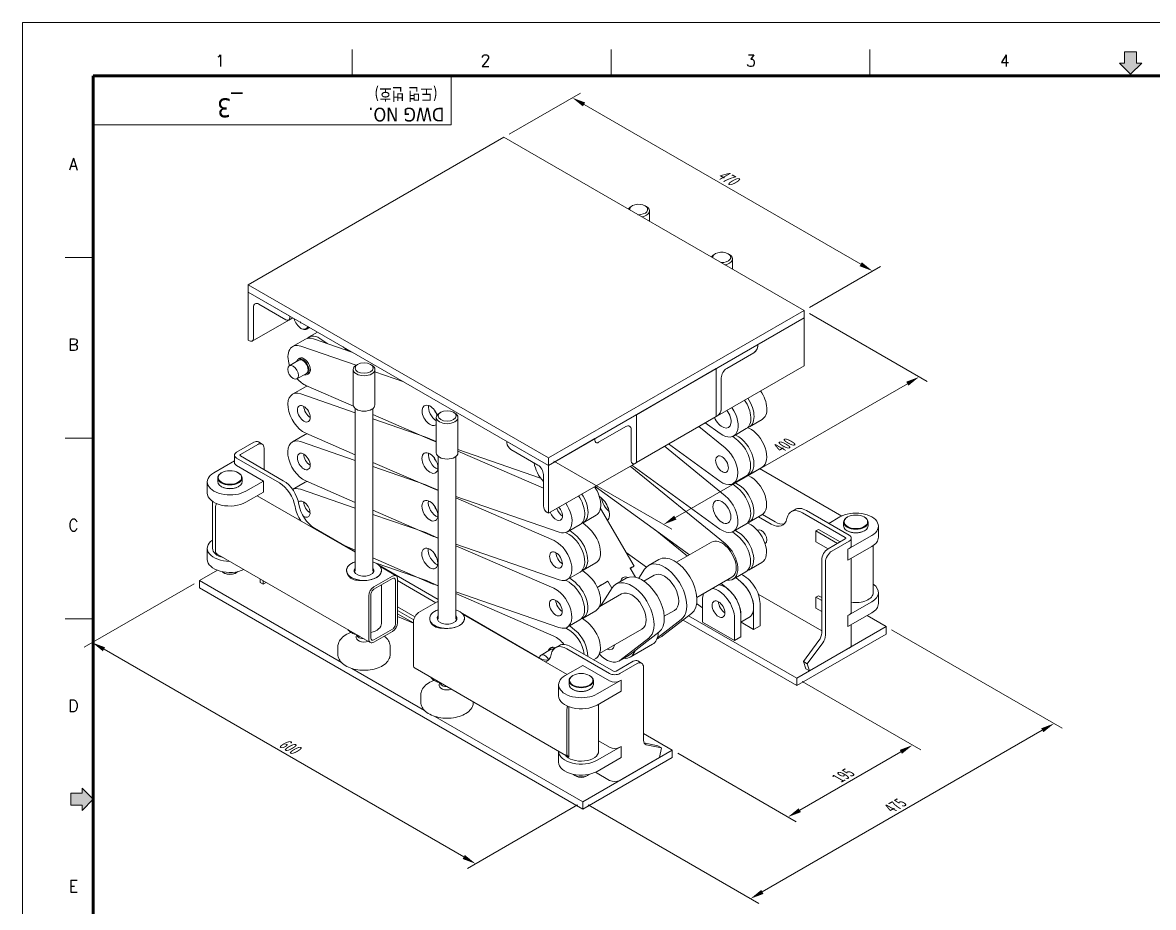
# Model space of a CAD drawing. Header units: millimetres. Extents: x 36 to 2484, y 36 to 1746.
# Drawn here: x 36 to 1288, y 766 to 1746 of the extents above; entities that cross this region are included whole.
import ezdxf
from ezdxf.enums import TextEntityAlignment as Align

# ---------------------------------------------------------------- set-up
doc = ezdxf.new("R2010")
doc.units = ezdxf.units.MM
doc.header["$LTSCALE"] = 6
doc.layers.get('0').update_dxf_attribs({"lineweight": 18})
for name, color, linetype, lineweight in [('SkizziergeometrieWIN-ISO', 7, 'Continuous', 50), ('가는실선_A4', 7, 'Continuous', 5), ('경계(ISO)', 7, 'Continuous', 70), ('굵은실선_A3', 7, 'Continuous', 18)]:
    doc.layers.add(name, color=color, linetype=linetype, lineweight=lineweight)
doc.layers.add('가는실선_A3', color=9, linetype='Continuous', lineweight=5, true_color=0x808080)
doc.layers.add('해치선_A3', color=1, linetype='Continuous', lineweight=5, true_color=0xff0000)
doc.styles.add('ROMANC_37', font='tahoma.ttf')
doc.styles.add('주 텍스트 (ISO)', font='tahoma.ttf')
doc.styles.add('치수문자_A3(2.5)', font='')
doc.styles.add('텍스트 스타일36', font='ROMANC.shx', dxfattribs={"width": 0.941937})
doc.styles.add('텍스트 스타일52', font='tahoma.ttf', dxfattribs={"width": 0.8})
doc.styles.get('치수문자_A3(2.5)').set_extended_font_data('GulimChe')
doc.dimstyles.new('치수_A3(2.5)', dxfattribs={"dimscale": 6, "dimtxt": 2.5, "dimasz": 2.5, "dimexe": 1.5, "dimexo": 1, "dimgap": 0.5, "dimtad": 1, "dimtoh": 1, "dimdec": 1, "dimrnd": 1e-08, "dimdsep": 46, "dimtxsty": '치수문자_A3(2.5)', "dimcen": 0.09, "dimdle": 10, "dimclrd": 8, "dimclre": 8, "dimclrt": 7, "dimadec": 1, "dimazin": 2, "dimtfac": 0.8, "dimtmove": 0, "dimatfit": 3, "dimfxl": 1, "dimtolj": 1, "dimtzin": 0, "dimlwd": -1, "dimlwe": -1, "dimarcsym": 0})

# ---------------------------------------------------------------- blocks, each defined once
blk = doc.blocks.new('경계 A3_경계')
at = {"layer": '가는실선_A3'}
blk.add_hatch(color=7, dxfattribs=at).paths.add_polyline_path([(14.9, 148.76), (14.9, 146.56), (16.96, 146.56), (16.96, 145.6), (19.02, 147.66), (16.96, 149.72), (16.96, 148.76)])
at = {"layer": '해치선_A3'}
blk.add_hatch(color=7, dxfattribs=at).paths.add_polyline_path([(211.52, 283.53), (212.48, 283.53), (210.42, 281.47), (208.36, 283.53), (209.32, 283.53), (209.32, 285.59), (211.52, 285.59)])
for p, q in [((209.32, 285.59), (211.52, 285.59)), ((209.32, 283.53), (209.32, 285.59)), ((211.52, 285.59), (211.52, 283.53)), ((208.36, 283.53), (209.32, 283.53)), ((210.42, 281.47), (208.36, 283.53)), ((211.52, 283.53), (212.48, 283.53))]:
    blk.add_line(p, q)
at = {"color": 7}
for p, q in [((16.96, 148.76), (14.9, 148.76)), ((14.9, 148.76), (14.9, 146.56)), ((16.96, 149.72), (16.96, 148.76)), ((19.02, 147.66), (16.96, 149.72)), ((14.9, 146.56), (16.96, 146.56)), ((16.96, 145.6), (19.02, 147.66)), ((16.96, 146.56), (16.96, 145.6))]:
    blk.add_line(p, q, dxfattribs=at)
at = {"layer": 'SkizziergeometrieWIN-ISO', "lineweight": 18}
for p, q in [((6, 291), (414, 291)), ((6, 6), (6, 291))]:
    blk.add_line(p, q, dxfattribs=at)
at = {"layer": '가는실선_A3', "color": 7}
for p, q in [((66.79, 281.16), (66.79, 286.06)), ((114.57, 281.16), (114.57, 286.06)), ((162.34, 281.16), (162.34, 286.06)), ((18.75, 247.62), (13.85, 247.62)), ((18.75, 214.3), (13.85, 214.3)), ((18.75, 180.98), (13.85, 180.98)), ((14.9, 148.76), (16.96, 148.76)), ((14.9, 146.56), (14.9, 148.76)), ((16.96, 148.76), (16.96, 149.72)), ((16.96, 149.72), (19.02, 147.66)), ((16.96, 146.56), (14.9, 146.56)), ((19.02, 147.66), (16.96, 145.6)), ((16.96, 145.6), (16.96, 146.56))]:
    blk.add_line(p, q, dxfattribs=at)
at = {"layer": '가는실선_A3', "color": 7, "lineweight": 60}
for p, q in [((19.02, 281.16), (19.02, 14.6)), ((401.22, 281.16), (19.02, 281.16))]:
    blk.add_line(p, q, dxfattribs=at)
at = {"layer": '가는실선_A3', "color": 7, "lineweight": 13}
for p in [(85.08, 280.98), (19.02, 272.16)]:
    blk.add_line(p, (85.08, 272.16), dxfattribs=at)
at = {"layer": '굵은실선_A3'}
blk.add_line((212.48, 283.53), (210.42, 281.47), dxfattribs=at)
at = {"layer": '가는실선_A3', "color": 7, "style": '텍스트 스타일36', "width": 0.941937}
for s, p in [('1', (42.42, 283.98)), ('2', (91.4, 283.98)), ('3', (140.38, 283.98)), ('4', (187.21, 283.98)), ('A', (15.38, 264.88)), ('B', (15.38, 231.56)), ('C', (15.38, 198.24)), ('D', (15.38, 164.92)), ('E', (15.38, 131.6))]:
    blk.add_text(s, height=2.2, dxfattribs=at).set_placement(p, align=Align.MIDDLE_CENTER)
at = {"layer": '가는실선_A3', "color": 7, "style": '텍스트 스타일52', "width": 0.8}
blk.add_text('(도면 번호)', height=2.293, rotation=180, dxfattribs=at).set_placement((82.53, 278.93))
at = {"layer": '가는실선_A3', "color": 7, "style": 'ROMANC_37'}
blk.add_text('DWG NO.', height=2.527, rotation=180, dxfattribs=at).set_placement((83.82, 275.28))
at = {"layer": '경계(ISO)', "insert": (44.22, 275.84), "char_height": 3.5, "attachment_point": 5, "rotation": 180, "style": '주 텍스트 (ISO)'}
blk.add_mtext('_3 ', dxfattribs=at)
blk = doc.blocks.new('*D16')
at = {"layer": 'Defpoints', "color": 0, "transparency": 16777216}
for p in [(644.5, 1662.8), (568.7, 1619.1), (901, 1427.2)]:
    blk.add_point(p, dxfattribs=at)
at = {"layer": '가는실선_A4', "color": 8, "transparency": 16777216}
for p, q in [((574.7, 1622.5), (653.5, 1668)), ((963.9, 1478.4), (657.5, 1655.3)), ((907, 1430.6), (985.9, 1476.1))]:
    blk.add_line(p, q, dxfattribs=at)
for points in [[(658.8, 1657.5), (656.3, 1653.2), (644.5, 1662.8)], [(965.1, 1480.6), (962.6, 1476.3), (976.9, 1470.9)]]:
    blk.add_solid(points, dxfattribs=at)
at = {"layer": '가는실선_A4', "color": 7, "transparency": 16777216, "insert": (815.3, 1574.9), "char_height": 15, "attachment_point": 5, "rotation": 330, "style": '치수문자_A3(2.5)'}
blk.add_mtext('\\A1;{\\Q30.000;\\W0.816;\\H0.816x;470}', dxfattribs=at)
blk = doc.blocks.new('*D17')
at = {"layer": 'Defpoints', "color": 0, "transparency": 16777216}
for p in [(901, 1427.2), (1028.4, 1353.6), (618.2, 1263.9)]:
    blk.add_point(p, dxfattribs=at)
at = {"layer": '가는실선_A4', "color": 8, "transparency": 16777216}
for p, q in [((907, 1423.7), (1037.4, 1348.4)), ((758.6, 1197.8), (1015.5, 1346.1)), ((624.2, 1260.4), (754.6, 1185.1))]:
    blk.add_line(p, q, dxfattribs=at)
for points in [[(1014.2, 1348.3), (1016.7, 1344), (1028.4, 1353.6)], [(757.3, 1200), (759.8, 1195.7), (745.6, 1190.3)]]:
    blk.add_solid(points, dxfattribs=at)
at = {"layer": '가는실선_A4', "color": 7, "transparency": 16777216, "insert": (882.4, 1280), "char_height": 15, "attachment_point": 5, "rotation": 30, "style": '치수문자_A3(2.5)'}
blk.add_mtext('\\A1;{\\Q-30.000;\\W0.816;\\H0.816x;400}', dxfattribs=at)
blk = doc.blocks.new('*D18')
at = {"layer": 'Defpoints', "color": 0, "transparency": 16777216}
for p in [(231.9, 1128.1), (656.2, 883.2), (537.4, 814.6)]:
    blk.add_point(p, dxfattribs=at)
at = {"layer": '가는실선_A4', "color": 8, "transparency": 16777216}
for p, q in [((225.9, 1124.7), (104.1, 1054.3)), ((126.1, 1052), (524.4, 822.1)), ((650.2, 879.7), (528.4, 809.4))]:
    blk.add_line(p, q, dxfattribs=at)
for points in [[(127.3, 1054.2), (124.8, 1049.9), (113.1, 1059.5)], [(525.6, 824.3), (523.1, 819.9), (537.4, 814.6)]]:
    blk.add_solid(points, dxfattribs=at)
at = {"layer": '가는실선_A4', "color": 7, "transparency": 16777216, "insert": (329.9, 945.1), "char_height": 15, "attachment_point": 5, "rotation": 330, "style": '치수문자_A3(2.5)'}
blk.add_mtext('\\A1;{\\Q30.000;\\W0.816;\\H0.816x;600}', dxfattribs=at)
blk = doc.blocks.new('*D19')
at = {"layer": 'Defpoints', "color": 0, "transparency": 16777216}
for p in [(992, 1077.1), (1177.8, 969.8), (656.2, 883.2)]:
    blk.add_point(p, dxfattribs=at)
at = {"layer": '가는실선_A4', "color": 8, "transparency": 16777216}
for p, q in [((998, 1073.6), (1186.8, 964.6)), ((854.9, 783.4), (1164.8, 962.3)), ((662.2, 879.7), (850.9, 770.7))]:
    blk.add_line(p, q, dxfattribs=at)
for points in [[(1163.6, 964.5), (1166.1, 960.2), (1177.8, 969.8)], [(853.7, 785.6), (856.2, 781.2), (841.9, 775.9)]]:
    blk.add_solid(points, dxfattribs=at)
at = {"layer": '가는실선_A4', "color": 7, "transparency": 16777216, "insert": (1005.2, 880.9), "char_height": 15, "attachment_point": 5, "rotation": 30, "style": '치수문자_A3(2.5)'}
blk.add_mtext('\\A1;{\\Q-30.000;\\W0.816;\\H0.816x;475}', dxfattribs=at)
blk = doc.blocks.new('*D20')
at = {"layer": 'Defpoints', "color": 0, "transparency": 16777216}
for p in [(893, 1019.9), (755.2, 940.3), (883.3, 866.3)]:
    blk.add_point(p, dxfattribs=at)
at = {"layer": '가는실선_A4', "color": 8, "transparency": 16777216}
for p, q in [((899, 1016.5), (1030.2, 940.7)), ((761.2, 936.9), (892.3, 861.1)), ((1008.2, 938.4), (896.3, 873.8))]:
    blk.add_line(p, q, dxfattribs=at)
for points in [[(1007, 940.6), (1009.5, 936.3), (1021.2, 945.9)], [(895.1, 876), (897.6, 871.7), (883.3, 866.3)]]:
    blk.add_solid(points, dxfattribs=at)
at = {"layer": '가는실선_A4', "color": 7, "transparency": 16777216, "insert": (947.6, 914.2), "char_height": 15, "attachment_point": 5, "rotation": 30, "style": '치수문자_A3(2.5)'}
blk.add_mtext('\\A1;{\\Q-30.000;\\W0.816;\\H0.816x;195}', dxfattribs=at)

msp = doc.modelspace()

# ---------------------------------------------------------------- linework, layer by layer
at = {"layer": '굵은실선_A3'}
for p, q in [((568.704, 1619.053), (285.861, 1455.754)), ((901.044, 1427.177), (568.704, 1619.053)), ((710.959, 1543.127), (709.545, 1542.311)), ((725.101, 1543.127), (726.515, 1542.311)), ((730.03, 1537.412), (730.03, 1525.912)), ((802.883, 1490.055), (801.469, 1489.239)), ((817.025, 1490.055), (818.439, 1489.239)), ((821.954, 1484.34), (821.954, 1472.839)), ((285.861, 1455.754), (618.201, 1263.877)), ((285.861, 1447.589), (285.861, 1455.754)), ((331.823, 1421.053), (285.861, 1447.589)), ((285.861, 1447.589), (285.861, 1394.517)), ((285.861, 1447.589), (618.201, 1255.712)), ((291.518, 1396.15), (291.518, 1430.851)), ((297.528, 1434.321), (327.58, 1416.97)), ((618.201, 1263.877), (901.044, 1427.177)), ((901.044, 1419.012), (901.044, 1427.177)), ((290.275, 1393.403), (330.58, 1416.673)), ((330.58, 1416.673), (334.994, 1419.222)), ((331.823, 1419.42), (331.823, 1421.053)), ((618.201, 1255.712), (901.044, 1419.012)), ((849.779, 1389.414), (901.044, 1419.012)), ((901.044, 1365.939), (901.044, 1419.012)), ((344.185, 1407.393), (344.759, 1407.062)), ((353.922, 1408.294), (350.759, 1406.468)), ((362.616, 1403.275), (352.641, 1397.516)), ((285.861, 1394.517), (287.275, 1393.7)), ((349.105, 1395.474), (334.963, 1387.309)), ((358.134, 1395.843), (401.461, 1380.847)), ((373.117, 1390.657), (367.392, 1394.811)), ((405.099, 1366.528), (343.991, 1387.678)), ((390.98, 1386.899), (396.152, 1382.685)), ((849.779, 1389.414), (803.817, 1362.878)), ((815.484, 1363.082), (845.536, 1380.432)), ((845.536, 1380.432), (815.484, 1363.082)), ((849.779, 1387.781), (849.779, 1389.414)), ((849.779, 1389.414), (849.779, 1387.781)), ((341.799, 1372.203), (331.192, 1366.08)), ((342.463, 1374.319), (341.049, 1373.503)), ((406.903, 1367.581), (405.489, 1366.764)), ((421.045, 1367.581), (422.459, 1366.764)), ((805.231, 1310.622), (901.044, 1365.939)), ((350.299, 1357.481), (339.692, 1351.357)), ((352.463, 1356.998), (351.049, 1356.182)), ((401.974, 1361.865), (401.974, 1322.673)), ((425.974, 1361.865), (425.974, 1322.673)), ((457.935, 1348.242), (425.974, 1359.304)), ((715.428, 1311.846), (803.817, 1362.878)), ((803.817, 1362.878), (803.817, 1309.805)), ((803.817, 1309.805), (803.817, 1362.878)), ((809.473, 1317.97), (809.473, 1352.671)), ((809.473, 1352.671), (809.473, 1317.97)), ((348.989, 1342.645), (334.847, 1334.48)), ((349.625, 1344.151), (402.223, 1321.27)), ((404.153, 1313.986), (343.875, 1334.849)), ((404.153, 1138.389), (404.153, 1318.692)), ((423.795, 1138.389), (423.795, 1318.692)), ((498.827, 1314.508), (497.413, 1313.692)), ((512.969, 1314.508), (514.383, 1313.692)), ((423.795, 1311.885), (489.886, 1283.134)), ((482.446, 1286.889), (423.795, 1307.188)), ((493.898, 1308.793), (493.898, 1269.601)), ((517.898, 1308.793), (517.898, 1269.601)), ((715.428, 1311.846), (669.466, 1285.31)), ((715.428, 1258.774), (715.428, 1311.846)), ((715.428, 1311.846), (715.428, 1258.774)), ((715.428, 1258.774), (803.817, 1309.805)), ((791.728, 1302.826), (808.167, 1290.898)), ((803.817, 1309.805), (805.231, 1310.622)), ((854.738, 1306.565), (840.596, 1298.4)), ((348.873, 1289.816), (334.731, 1281.651)), ((349.509, 1291.322), (404.153, 1267.55)), ((673.709, 1281.228), (703.761, 1298.578)), ((703.761, 1298.578), (673.709, 1281.228)), ((709.771, 1295.108), (709.771, 1260.407)), ((709.771, 1260.407), (709.771, 1295.108)), ((813.667, 1275.104), (784.654, 1298.742)), ((837.06, 1296.358), (822.918, 1288.193)), ((838.589, 1297.49), (839.959, 1296.893)), ((272.906, 1270.195), (291.998, 1281.218)), ((296.241, 1278.768), (277.149, 1267.746)), ((301.241, 1279.264), (296.998, 1281.713)), ((404.153, 1261.117), (343.759, 1282.019)), ((493.898, 1281.983), (484.147, 1286.224)), ((491.587, 1282.469), (493.898, 1281.669)), ((618.201, 1255.712), (572.239, 1282.248)), ((572.239, 1282.248), (572.239, 1280.615)), ((618.201, 1255.712), (669.466, 1285.31)), ((669.466, 1285.31), (669.466, 1283.677)), ((669.466, 1283.677), (669.466, 1285.31)), ((751.122, 1279.382), (807.857, 1238.218)), ((822.212, 1287.829), (827.809, 1283.269)), ((825.817, 1288.729), (824.692, 1289.218)), ((270.563, 1258.764), (270.563, 1266.929)), ((277.149, 1266.113), (324.525, 1238.76)), ((303.312, 1251.007), (303.312, 1274.686)), ((496.077, 1085.316), (496.077, 1265.62)), ((515.719, 1085.316), (515.719, 1265.62)), ((517.898, 1273.363), (609.391, 1241.697)), ((612.544, 1230.368), (517.898, 1271.542)), ((576.482, 1273.267), (606.534, 1255.916)), ((813.745, 1222.125), (746.64, 1276.795)), ((247.804, 1247.537), (270.563, 1260.677)), ((320.282, 1236.31), (272.906, 1263.663)), ((302.605, 1238.352), (272.906, 1255.498)), ((423.795, 1259.005), (489.77, 1230.305)), ((482.33, 1234.06), (423.795, 1254.319)), ((618.201, 1255.712), (618.201, 1263.877)), ((618.201, 1202.64), (714.014, 1257.958)), ((618.201, 1202.64), (618.201, 1255.712)), ((813.629, 1169.296), (708.621, 1254.844)), ((710.508, 1255.933), (807.935, 1185.239)), ((714.014, 1257.958), (715.428, 1258.774)), ((854.622, 1253.735), (840.48, 1245.57)), ((851.891, 1252.158), (942.87, 1199.631)), ((251.982, 1241.822), (251.982, 1237.739)), ((256.289, 1247.537), (255.936, 1247.333)), ((274.674, 1247.537), (275.028, 1247.333)), ((278.982, 1241.822), (278.982, 1237.739)), ((612.544, 1245.506), (612.544, 1210.805)), ((836.749, 1243.679), (822.607, 1235.514)), ((838.366, 1244.707), (839.843, 1244.064)), ((240.482, 1237.331), (240.482, 1225.084)), ((256.289, 1232.024), (255.936, 1232.228)), ((274.674, 1232.024), (275.028, 1232.228)), ((302.605, 1238.352), (283.159, 1227.125)), ((302.605, 1226.104), (302.605, 1238.352)), ((348.757, 1236.986), (334.849, 1228.957)), ((404.153, 1208.247), (343.643, 1229.19)), ((349.393, 1238.492), (404.153, 1214.67)), ((496.077, 1228.155), (484.031, 1233.395)), ((491.471, 1229.64), (496.077, 1228.045)), ((669.898, 1232.487), (774.335, 1156.705)), ((821.914, 1235.156), (827.887, 1230.29)), ((825.701, 1235.899), (824.317, 1236.501)), ((246.182, 1163.846), (246.182, 1215.909)), ((302.605, 1226.104), (283.159, 1214.877)), ((404.153, 1159.566), (295.755, 1222.15)), ((515.719, 1221.247), (630.042, 1181.68)), ((624.292, 1172.378), (515.719, 1219.61)), ((249.572, 1209.366), (249.572, 1161.193)), ((423.795, 1206.126), (489.654, 1177.475)), ((616.787, 1203.457), (618.201, 1202.64)), ((712.923, 1144.178), (675.72, 1208.039)), ((891.145, 1206.93), (886.903, 1204.481)), ((899.403, 1203.242), (946.779, 1175.89)), ((951.022, 1178.339), (903.645, 1205.692)), ((482.214, 1181.231), (423.795, 1201.449)), ((653.212, 1190.214), (639.07, 1182.049)), ((656.042, 1191.891), (661.639, 1187.33)), ((670.89, 1200.42), (656.748, 1192.255)), ((836.828, 1190.7), (822.686, 1182.535)), ((838.357, 1191.831), (839.727, 1191.235)), ((854.506, 1200.906), (840.364, 1192.741)), ((864.762, 1190.582), (850.693, 1198.705)), ((854.922, 1201.163), (869.004, 1193.032)), ((940.769, 1198.547), (928.394, 1191.403)), ((944.946, 1192.832), (944.946, 1188.749)), ((949.254, 1198.547), (948.9, 1198.343)), ((967.639, 1198.547), (967.992, 1198.343)), ((971.946, 1192.832), (971.946, 1188.749)), ((404.153, 1160.127), (359.166, 1186.1)), ((496.077, 1175.275), (483.915, 1180.566)), ((491.355, 1176.81), (496.077, 1175.176)), ((636.957, 1181.185), (638.434, 1180.543)), ((647.497, 1179.165), (641.931, 1183.7)), ((771.893, 1155.295), (736.165, 1184.402)), ((821.986, 1182.174), (827.771, 1177.46)), ((825.585, 1183.07), (824.46, 1183.559)), ((849.66, 1184.029), (849.395, 1183.875)), ((917.08, 1184.871), (914.252, 1183.238)), ((914.252, 1183.238), (938.294, 1169.358)), ((914.252, 1170.991), (914.252, 1183.238)), ((917.08, 1184.871), (941.122, 1170.991)), ((949.254, 1183.034), (948.9, 1183.238)), ((949.607, 1162.826), (976.124, 1178.135)), ((967.639, 1183.034), (967.992, 1183.238)), ((983.446, 1176.094), (983.446, 1188.341)), ((392.463, 1166.876), (404.153, 1161.79)), ((515.719, 1168.378), (629.926, 1128.851)), ((624.176, 1119.548), (515.719, 1166.73)), ((798.82, 1170.842), (759.899, 1148.37)), ((858.16, 1169.306), (857.895, 1169.153)), ((914.252, 1170.991), (927.687, 1163.234)), ((946.779, 1174.257), (927.687, 1163.234)), ((931.93, 1160.784), (951.022, 1171.807)), ((949.607, 1150.578), (976.124, 1165.888)), ((953.365, 1175.073), (953.365, 1166.908)), ((977.746, 1114.857), (977.746, 1166.919)), ((240.482, 1163.846), (240.482, 1151.599)), ((420.934, 1059.551), (251.229, 1157.531)), ((423.795, 1153.246), (489.538, 1124.646)), ((704.06, 1159.392), (726.527, 1143.089)), ((949.607, 1162.826), (951.022, 1163.642)), ((949.607, 1150.578), (949.607, 1162.826)), ((949.607, 1150.578), (949.607, 1162.826)), ((953.365, 1152.748), (953.365, 1093.424)), ((251.697, 1139.558), (231.894, 1128.125)), ((482.096, 1128.402), (427.527, 1147.285)), ((496.077, 1107.054), (430.944, 1144.659)), ((449.44, 1133.42), (431.822, 1143.592)), ((655.744, 1139.218), (661.717, 1134.352)), ((670.579, 1147.741), (656.437, 1139.576)), ((708.597, 1141.78), (714.385, 1131.845)), ((724.643, 1140.748), (718.184, 1130.635)), ((740.244, 1151.456), (728.93, 1144.925)), ((854.39, 1148.077), (840.248, 1139.912)), ((920.616, 1070.127), (920.616, 1150.987)), ((924.859, 1067.678), (924.859, 1148.537)), ((951.022, 1151.395), (949.607, 1150.578)), ((231.894, 1128.125), (388.846, 1037.508)), ((231.894, 1119.96), (231.894, 1128.125)), ((259.825, 1136.085), (258.411, 1136.902)), ((271.138, 1136.085), (272.553, 1136.902)), ((299.069, 1126.083), (299.069, 1129.91)), ((302.251, 1128.073), (302.251, 1124.246)), ((445.44, 1133.024), (424.934, 1121.184)), ((424.934, 1118.572), (445.44, 1130.411)), ((448.834, 1128.451), (448.834, 1080.278)), ((451.097, 1081.584), (451.097, 1129.758)), ((451.097, 1128.125), (493.524, 1103.63)), ((496.077, 1122.395), (483.799, 1127.736)), ((636.841, 1128.356), (638.318, 1127.713)), ((653.096, 1137.384), (638.954, 1129.219)), ((647.575, 1126.187), (641.821, 1130.874)), ((672.245, 1120.611), (683.848, 1127.492)), ((688.41, 1119.661), (683.848, 1127.492)), ((704.182, 1130.636), (692.868, 1124.104)), ((735.18, 1134.099), (723.836, 1127.55)), ((821.32, 1131.87), (782.399, 1109.399)), ((836.712, 1137.87), (822.57, 1129.705)), ((825.436, 1131.36), (831.191, 1126.672)), ((231.894, 1119.96), (656.158, 875.011)), ((302.251, 1124.246), (299.069, 1126.083)), ((305.565, 1126.159), (302.251, 1124.246)), ((433.274, 1080.727), (433.274, 1123.387)), ((491.239, 1123.981), (496.077, 1122.306)), ((515.719, 1115.508), (629.81, 1076.022)), ((688.58, 1119.927), (675.699, 1099.758)), ((817.048, 1118.507), (809.22, 1124.885)), ((983.446, 1102.609), (983.446, 1114.857)), ((419.277, 1111.386), (419.277, 1063.213)), ((421.54, 1064.52), (421.54, 1112.693)), ((474.432, 1092.607), (494.938, 1104.446)), ((624.06, 1066.719), (515.719, 1113.85)), ((699.118, 1113.279), (674.42, 1099.019)), ((782.206, 1102.687), (788.741, 1097.946)), ((788.741, 1106.692), (788.741, 1082.197)), ((920.616, 1072.603), (850.399, 1113.143)), ((852.38, 1102.609), (852.38, 1078.114)), ((917.08, 1111.386), (914.252, 1109.753)), ((914.252, 1109.753), (920.616, 1106.079)), ((914.252, 1097.506), (914.252, 1109.753)), ((917.08, 1111.386), (920.616, 1109.345)), ((949.607, 1089.341), (976.124, 1104.65)), ((470.259, 1088.076), (451.097, 1099.139)), ((451.097, 1095.057), (468.992, 1084.725)), ((468.775, 1081.176), (451.097, 1091.382)), ((608.082, 1042.388), (522.868, 1091.587)), ((523.746, 1090.519), (638.702, 1024.149)), ((670.658, 1094.761), (656.516, 1086.596)), ((744.493, 1067.057), (776.53, 1091.696)), ((757.68, 1095.128), (746.336, 1088.579)), ((773.195, 1089.131), (893.039, 1019.939)), ((831.167, 1090.362), (831.167, 1065.867)), ((845.309, 1074.032), (845.309, 1098.527)), ((914.252, 1097.506), (920.616, 1093.832)), ((949.607, 1077.094), (976.124, 1092.403)), ((949.607, 1089.341), (951.022, 1090.158)), ((949.607, 1077.094), (949.607, 1089.341)), ((949.607, 1077.094), (949.607, 1089.341)), ((992.034, 1077.094), (970.821, 1089.341)), ((451.097, 1088.491), (468.775, 1080.8)), ((468.775, 1034.636), (468.775, 1082.809)), ((652.98, 1084.555), (638.838, 1076.39)), ((647.459, 1073.357), (641.705, 1078.045)), ((655.816, 1086.235), (661.601, 1081.522)), ((738.699, 1064.769), (765.217, 1085.164)), ((767.131, 1084.467), (893.039, 1011.774)), ((788.741, 1082.197), (824.096, 1061.784)), ((824.096, 1061.784), (824.096, 1086.279)), ((840.131, 1087.082), (831.167, 1081.907)), ((831.418, 1082.052), (845.309, 1074.032)), ((845.309, 1074.032), (852.38, 1078.114)), ((893.039, 1019.939), (992.034, 1077.094)), ((951.022, 1077.91), (949.607, 1077.094)), ((953.365, 1079.263), (953.365, 1056.681)), ((992.034, 1068.929), (992.034, 1077.094)), ((406.017, 1067.962), (405.38, 1066.18)), ((406.742, 1067.62), (406.571, 1067.824)), ((445.44, 1074.399), (424.934, 1062.56)), ((424.934, 1059.947), (445.44, 1071.786)), ((636.725, 1075.527), (638.202, 1074.884)), ((721.618, 1074.307), (674.741, 1047.243)), ((697.117, 1039.704), (729.154, 1064.343)), ((708.431, 1046.236), (740.468, 1070.875)), ((743.483, 1066.38), (738.164, 1063.309)), ((824.096, 1061.784), (831.167, 1065.867)), ((893.039, 1011.774), (992.034, 1068.929)), ((384.974, 1046.377), (384.974, 1054.911)), ((442.974, 1046.377), (442.974, 1054.911)), ((620.558, 1051.756), (609.951, 1045.632)), ((621.222, 1053.872), (619.808, 1053.055)), ((630.223, 1056.286), (625.98, 1053.837)), ((685.857, 1025.246), (638.48, 1052.599)), ((642.723, 1055.048), (690.099, 1027.696)), ((733.419, 1057.683), (708.67, 1043.395)), ((900.481, 1038.334), (917.528, 1061.599)), ((921.771, 1059.149), (904.723, 1035.884)), ((951.022, 1053.415), (907.181, 1028.104)), ((670.542, 1041.932), (667.991, 1040.459)), ((707.42, 1045.56), (696.106, 1039.028)), ((721.262, 1036.764), (717.02, 1039.214)), ((400.55, 1030.751), (480.77, 984.436)), ((470.432, 1030.974), (640.137, 932.994)), ((636.713, 1023.001), (656.158, 1034.228)), ((685.857, 1017.081), (656.158, 1034.228)), ((692.928, 1027.696), (712.02, 1038.718)), ((716.262, 1036.269), (697.17, 1025.246)), ((723.333, 951.327), (723.333, 1032.186)), ((900.481, 1038.334), (902.938, 1030.553)), ((904.723, 1035.884), (900.481, 1038.334)), ((902.938, 1030.553), (907.181, 1028.104)), ((907.181, 1028.104), (904.723, 1035.884)), ((497.917, 1014.824), (497.304, 1013.108)), ((498.383, 1014.712), (498.383, 1014.778)), ((640.89, 1017.285), (640.89, 1013.203)), ((645.198, 1023.001), (644.844, 1022.797)), ((663.583, 1023.001), (663.936, 1022.797)), ((667.89, 1017.285), (667.89, 1013.203)), ((698.585, 1017.898), (672.068, 1002.588)), ((698.585, 1017.898), (697.17, 1017.081)), ((698.585, 1005.65), (698.585, 1017.898)), ((698.585, 1005.65), (698.585, 1017.898)), ((893.039, 1011.774), (893.039, 1019.939)), ((476.898, 993.305), (476.898, 1001.839)), ((629.39, 1012.794), (629.39, 1000.547)), ((645.198, 1007.487), (644.844, 1007.691)), ((663.583, 1007.487), (663.936, 1007.691)), ((698.585, 1005.65), (672.068, 990.341)), ((697.17, 1004.834), (698.585, 1005.65)), ((534.898, 993.305), (534.898, 993.754)), ((673.69, 939.31), (673.69, 991.277)), ((492.473, 977.679), (656.158, 883.176)), ((638.48, 936.656), (638.48, 984.829)), ((640.743, 986.136), (640.743, 988.454)), ((640.743, 986.136), (640.743, 937.963)), ((755.153, 940.33), (723.333, 958.702)), ((629.39, 939.199), (629.39, 927.062)), ((656.158, 883.176), (755.153, 940.33)), ((698.585, 944.413), (672.068, 929.104)), ((685.857, 943.596), (673.69, 950.621)), ((698.585, 944.413), (697.17, 943.596)), ((698.585, 932.165), (698.585, 944.413)), ((698.585, 932.165), (698.585, 944.413)), ((739.226, 945.233), (723.9, 948.451)), ((726.421, 946.363), (743.469, 942.784)), ((743.469, 942.784), (739.226, 945.233)), ((741.011, 932.165), (743.469, 942.784)), ((755.153, 932.165), (755.153, 940.33)), ((640.743, 932.737), (640.743, 937.963)), ((656.158, 875.011), (755.153, 932.165)), ((698.585, 932.165), (672.068, 916.856)), ((697.17, 906.854), (741.011, 932.165)), ((697.17, 931.349), (698.585, 932.165)), ((670.212, 915.887), (685.857, 906.854)), ((648.733, 911.549), (647.319, 912.365)), ((660.047, 911.549), (661.461, 912.365)), ((656.158, 875.011), (656.158, 883.176))]:
    msp.add_line(p, q, dxfattribs=at)
for centre, major_axis, ratio, start_param, end_param in [((718.03, 1537.412), (-12, 0), 0.57735027, 5.49778714, 5.98328982), ((718.03, 1539.045), (-10, 0), 0.57735027, 1.49290659, 6.36107504), ((718.03, 1537.412), (12, 0), 0.57735027, 5.01228446, 7.06858347), ((809.954, 1485.973), (-10, 0), 0.57735027, 1.49290659, 6.36107504), ((809.954, 1484.34), (-12, 0), 0.57735027, 5.49778714, 5.98328982), ((809.954, 1484.34), (12, 0), 0.57735027, 5.01228446, 7.06858347), ((297.528, 1427.381), (-4.25, 7.361), 0.57735027, 5.49778714, 7.06858347), ((327.58, 1421.869), (3, -5.196), 0.57735027, 5.49778714, 7.06858347), ((344.185, 1416.529), (5.594, -9.689), 0.57735027, 4.21705898, 6.77851531), ((344.185, 1416.529), (1.76, -3.048), 0.57735027, 5.06832609, 5.9272482), ((344.759, 1416.86), (6, -10.392), 0.57735027, 5.49778714, 6.72769675), ((287.275, 1398.599), (3, -5.196), 0.57735027, 5.49778714, 7.06858347), ((361.605, 1373.824), (-12.5, 21.651), 0.57735027, 5.69544095, 6.28318531), ((365.141, 1375.865), (-12.5, 21.651), 0.57735027, 5.37008402, 6.42508236), ((347.463, 1365.659), (-12.5, 21.651), 0.57735027, 5.69544095, 7.50706474), ((845.536, 1385.331), (3, 5.196), 0.57735027, 3.92699082, 5.49778714), ((845.536, 1385.331), (-3, -5.196), 0.57735027, 0.78539816, 2.35619449), ((346.049, 1364.842), (5, -8.66), 0.57735027, 5.72837427, 9.97958899), ((346.049, 1364.842), (-4.25, 7.361), 0.57735027, 3.14159265, 6.28318531), ((347.463, 1365.659), (-5, 8.66), 0.57735027, 3.14159265, 6.28318531), ((413.974, 1361.865), (-12, 0), 0.57735027, 5.49778714, 10.21017612), ((815.484, 1356.141), (4.25, 7.361), 0.57735027, 0.78539816, 2.35619449), ((815.484, 1356.141), (-4.25, -7.361), 0.57735027, 3.92699082, 5.49778714), ((347.463, 1365.659), (12.5, -21.651), 0.57735027, 5.05930588, 5.62042336), ((361.489, 1320.994), (-12.5, 21.651), 0.57735027, 6.12580878, 6.28318531), ((365.024, 1323.036), (-12.5, 21.651), 0.57735027, 0.13129757, 0.14189705), ((347.347, 1312.829), (-12.5, 21.651), 0.57735027, 5.69544095, 8.76201601), ((824.56, 1318.009), (12.5, -21.651), 0.57735027, 0, 1.70185631), ((828.096, 1320.05), (12.5, -21.651), 0.57735027, 6.14128825, 7.98504162), ((842.238, 1328.215), (12.5, -21.651), 0.57735027, 0, 1.70185631), ((354.418, 1316.912), (5, -8.66), 0.57735027, 3.92699082, 5.49778714), ((413.974, 1322.673), (-12, 0), 0.57735027, 0, 3.14159265), ((487.075, 1311.094), (6.25, -10.825), 0.57735027, 1.28327631, 6.37972188), ((494.146, 1315.176), (6.25, -10.825), 0.57735027, 3.74285687, 5.46975363), ((501.217, 1319.259), (8.25, -14.289), 0.57735027, 4.5191038, 4.90567416), ((810.418, 1309.844), (7, -12.124), 0.57735027, 4.47685088, 8.08951974), ((805.231, 1315.521), (3, 5.196), 0.57735027, 3.92699082, 5.49778714), ((805.231, 1315.521), (-3, -5.196), 0.57735027, 0.78539816, 2.35619449), ((810.418, 1309.844), (12.5, -21.651), 0.57735027, 5.37008402, 7.98504162), ((505.898, 1308.793), (-12, 0), 0.57735027, 5.49778714, 10.21017612), ((361.373, 1268.165), (-12.5, 21.651), 0.57735027, 6.12580878, 6.28318531), ((703.761, 1291.638), (4.25, 7.361), 0.57735027, 5.49778714, 7.06858347), ((703.761, 1291.638), (4.25, 7.361), 0.57735027, 5.49778714, 7.06858347), ((842.122, 1275.386), (12.5, -21.651), 0.57735027, 0, 2.47883071), ((291.998, 1273.053), (5, 8.66), 0.57735027, 0, 0.78539816), ((296.241, 1270.603), (5, 8.66), 0.57735027, 5.49778714, 7.06858347), ((347.231, 1260), (-12.5, 21.651), 0.57735027, 5.69544095, 8.76201601), ((486.959, 1258.264), (-16.25, 28.146), 0.57735027, 5.62042336, 5.69544095), ((487.075, 1311.094), (16.25, -28.146), 0.57735027, 5.62042336, 5.69544095), ((576.482, 1278.166), (3, -5.196), 0.57735027, 3.92699082, 5.49778714), ((673.709, 1286.127), (-3, -5.196), 0.57735027, 5.49778714, 7.06858347), ((673.709, 1286.127), (-3, -5.196), 0.57735027, 5.49778714, 7.06858347), ((827.98, 1267.221), (12.5, -21.651), 0.57735027, 6.10648221, 8.76201601), ((824.249, 1265.33), (12.5, -21.651), 0.57735027, 0, 2.15342124), ((278.563, 1266.929), (-8, 0), 0.57735027, 5.49778714, 7.06858347), ((278.563, 1266.929), (-2, 0), 0.57735027, 5.49778714, 7.06858347), ((354.302, 1264.083), (5, -8.66), 0.57735027, 3.92699082, 5.49778714), ((494.03, 1262.347), (6.25, -10.825), 0.57735027, 3.74285687, 5.68192109), ((501.101, 1266.429), (8.25, -14.289), 0.57735027, 4.5191038, 4.90567416), ((505.898, 1269.601), (-12, 0), 0.57735027, 0, 3.14159265), ((810.107, 1257.165), (12.5, -21.651), 0.57735027, 5.37013657, 8.43660654), ((278.563, 1258.764), (-8, 0), 0.57735027, 0, 0.78539816), ((619.615, 1252.446), (12.5, -21.651), 0.57735027, 4.12834874, 5.0862703), ((606.534, 1248.976), (4.25, -7.361), 0.57735027, 0.78539816, 2.35619449), ((714.014, 1262.857), (-3, -5.196), 0.57735027, 5.49778714, 7.06858347), ((714.014, 1262.857), (-3, -5.196), 0.57735027, 5.49778714, 7.06858347), ((265.482, 1237.331), (-25, 0), 0.57735027, 5.49778714, 8.6393798), ((265.482, 1241.822), (-13.5, 0), 0.57735027, 5.49778714, 10.21017612), ((842.006, 1222.557), (12.5, -21.651), 0.57735027, 0, 2.47883071), ((265.482, 1237.739), (13.5, 0), 0.57735027, 3.14159265, 6.28318531), ((265.482, 1237.331), (13, 0), 0.57735027, 3.92699082, 5.49778714), ((320.282, 1215.898), (-12.5, 21.651), 0.57735027, 4.12834874, 5.49778714), ((324.525, 1218.347), (12.5, -21.651), 0.57735027, 0.98675608, 2.35619449), ((347.115, 1207.171), (-12.5, 21.651), 0.57735027, 5.69544095, 6.26440876), ((361.257, 1215.336), (-12.5, 21.651), 0.57735027, 6.12580878, 6.28318531), ((486.842, 1205.435), (-16.25, 28.146), 0.57735027, 5.62042336, 5.69544095), ((486.959, 1258.264), (16.25, -28.146), 0.57735027, 5.62042336, 5.69544095), ((658.39, 1222.071), (12.5, -21.651), 0.57735027, 0, 1.70185631), ((827.864, 1214.392), (12.5, -21.651), 0.57735027, 6.14128825, 8.76201601), ((824.328, 1212.35), (12.5, -21.651), 0.57735027, 0, 2.15347378), ((265.482, 1225.084), (-25, 0), 0.57735027, 0, 2.35619449), ((347.115, 1207.171), (-5, 8.66), 0.57735027, 2.29459285, 6.4667526), ((354.186, 1211.253), (5, -8.66), 0.57735027, 3.92699082, 5.49778714), ((493.914, 1209.518), (6.25, -10.825), 0.57735027, 3.74285687, 5.68192109), ((640.712, 1211.864), (12.5, -21.651), 0.57735027, 0, 1.70185631), ((644.248, 1213.906), (12.5, -21.651), 0.57735027, 6.14128825, 7.98504162), ((673.994, 1207.962), (8.25, -14.289), 0.57735027, 0.16809622, 2.31127038), ((688.136, 1216.127), (8.25, -14.289), 0.57735027, 4.17120456, 5.2535734), ((810.186, 1204.185), (12.5, -21.651), 0.57735027, 5.37008402, 8.43665909), ((255.229, 1212.632), (-4, -6.928), 0.57735027, 4.91194872, 5.49778714), ((354.923, 1204.063), (-12.5, 21.651), 0.57735027, 0.98675608, 1.69206178), ((359.166, 1206.512), (12.5, -21.651), 0.57735027, 4.12834874, 5.49778714), ((500.985, 1213.6), (8.25, -14.289), 0.57735027, 4.5191038, 4.90567416), ((616.787, 1208.356), (3, -5.196), 0.57735027, 3.92699082, 5.49778714), ((626.57, 1203.699), (5, -8.66), 0.57735027, 4.3795656, 8.18680502), ((633.641, 1207.782), (5, -8.66), 0.57735027, 4.3795656, 5.49778714), ((626.57, 1203.699), (12.5, -21.651), 0.57735027, 5.69544095, 7.98504162), ((899.403, 1182.83), (-12.5, 21.651), 0.57735027, 5.49778714, 6.86722555), ((903.645, 1185.279), (-12.5, 21.651), 0.57735027, 5.49778714, 6.28318531), ((958.446, 1188.341), (25, 0), 0.57735027, 5.49778714, 8.6393798), ((841.89, 1169.727), (12.5, -21.651), 0.57735027, 0, 2.47883071), ((864.762, 1210.995), (12.5, -21.651), 0.57735027, 5.49778714, 6.86722555), ((869.004, 1213.444), (12.5, -21.651), 0.57735027, 5.49778714, 6.11265435), ((958.446, 1192.832), (-13.5, 0), 0.57735027, 5.49778714, 10.21017612), ((486.726, 1152.606), (-16.25, 28.146), 0.57735027, 5.62042336, 5.69544095), ((486.842, 1205.435), (16.25, -28.146), 0.57735027, 5.62042336, 5.69544095), ((640.596, 1159.035), (12.5, -21.651), 0.57735027, 0, 2.47883071), ((643.937, 1161.227), (12.5, -21.651), 0.57735027, 6.17742342, 8.43660654), ((658.079, 1169.391), (12.5, -21.651), 0.57735027, 0, 2.15342124), ((827.748, 1161.562), (12.5, -21.651), 0.57735027, 6.14128825, 8.76201601), ((824.212, 1159.521), (12.5, -21.651), 0.57735027, 0, 2.15347378), ((853.91, 1176.667), (4.25, -7.361), 0.57735027, 0, 3.14159265), ((958.446, 1188.749), (13.5, 0), 0.57735027, 3.14159265, 6.28318531), ((958.446, 1188.341), (13, 0), 0.57735027, 3.92699082, 5.49778714), ((945.365, 1175.073), (8, 0), 0.57735027, 5.49778714, 7.06858347), ((265.482, 1163.846), (-25, 0), 0.57735027, 5.59437067, 7.84625619), ((626.454, 1150.87), (12.5, -21.651), 0.57735027, 5.69544095, 8.76201601), ((810.07, 1151.356), (-11.25, 19.486), 0.57735027, 3.14159265, 6.28318531), ((810.07, 1151.356), (12.5, -21.651), 0.57735027, 5.8321585, 8.43665909), ((945.365, 1175.073), (2, 0), 0.57735027, 5.49778714, 7.06858347), ((945.365, 1166.908), (8, 0), 0.57735027, 5.49778714, 6.28318531), ((958.446, 1176.094), (25, 0), 0.57735027, 5.49778714, 6.28318531), ((265.482, 1163.846), (-19.3, 0), 0.57735027, 0, 1.18041502), ((255.229, 1164.459), (-4, -6.928), 0.57735027, 5.49778714, 6.28318531), ((493.797, 1156.688), (6.25, -10.825), 0.57735027, 3.74285687, 5.68192109), ((500.869, 1160.771), (8.25, -14.289), 0.57735027, 4.5191038, 4.90567416), ((633.525, 1154.953), (5, -8.66), 0.57735027, 3.92699082, 5.49778714), ((757.744, 1121.146), (17.5, -30.311), 0.57735027, 0.07650502, 3.14159265), ((927.687, 1155.069), (-5, -8.66), 0.57735027, 3.92699082, 5.49778714), ((931.93, 1152.62), (5, 8.66), 0.57735027, 0.78539816, 2.35619449), ((265.482, 1151.599), (-25, 0), 0.57735027, 0, 2.24340717), ((413.974, 1139.351), (-19.3, 0), 0.57735027, 5.24623647, 10.4617268), ((413.974, 1139.351), (-19.3, 0), 0.57735027, 5.24623647, 6.34780977), ((413.974, 1139.351), (-11, 0), 0.57735027, 5.81591033, 9.89205294), ((413.974, 1139.351), (19.3, 0), 0.57735027, 4.64776452, 6.34780977), ((678.36, 1124.043), (34.563, 20.135), 0.00550402, 5.78069599, 6.78567462), ((746.43, 1114.614), (17.5, -30.311), 0.57735027, 0.07650502, 3.43279551), ((265.482, 1140.984), (-10, 0), 0.57735027, 0.53352659, 2.60806607), ((265.482, 1139.351), (8, 0), 0.57735027, 3.92699082, 5.49778714), ((445.44, 1126.492), (4, 6.928), 0.57735027, 5.49778714, 7.06858347), ((445.44, 1126.492), (2.4, 4.157), 0.57735027, 5.49778714, 7.06858347), ((486.61, 1099.776), (-16.25, 28.146), 0.57735027, 5.62042336, 5.69549349), ((640.48, 1106.206), (12.5, -21.651), 0.57735027, 0, 2.47883071), ((658.158, 1116.412), (12.5, -21.651), 0.57735027, 0, 2.15347378), ((678.36, 1124.043), (34.563, 20.135), 0.00550402, 1.4081225, 1.7467709), ((710.368, 1093.793), (17.5, -30.311), 0.57735027, 0.07650502, 3.43279551), ((787.216, 937.181), (85.998, -194.564), 0.15266846, 2.99763923, 3.31105789), ((721.682, 1100.325), (17.5, -30.311), 0.57735027, 0.07650502, 3.14159265), ((746.43, 1114.614), (11.25, -19.486), 0.57735027, 0, 3.14159265), ((827.631, 1108.733), (-12.5, 21.651), 0.57735027, 3.92699082, 5.29506644), ((827.631, 1108.733), (12.5, -21.651), 0.57735027, 0, 2.15347378), ((834.703, 1112.815), (12.5, -21.651), 0.57735027, 0.78539816, 2.54586671), ((424.934, 1114.652), (-4, -6.928), 0.57735027, 3.92699082, 5.49778714), ((424.934, 1114.652), (2.4, 4.157), 0.57735027, 0.78539816, 2.35619449), ((486.726, 1152.606), (16.25, -28.146), 0.57735027, 5.62042336, 5.69544095), ((626.338, 1098.041), (12.5, -21.651), 0.57735027, 5.69544095, 8.76201601), ((644.016, 1108.247), (12.5, -21.651), 0.57735027, 6.14128825, 8.43665909), ((710.368, 1093.793), (11.25, -19.486), 0.57735027, 0, 3.14159265), ((806.418, 1096.485), (-12.5, 21.651), 0.57735027, 3.92699082, 5.90070393), ((813.489, 1100.568), (-12.5, 21.651), 0.57735027, 3.92699082, 5.90070393), ((813.489, 1100.568), (-12.5, 21.651), 0.57735027, 3.92699082, 5.29506644), ((958.446, 1114.857), (19.3, 0), 0.57735027, 4.44595919, 6.28318531), ((958.446, 1114.857), (25, 0), 0.57735027, 5.49778714, 6.97199995), ((494.938, 1097.914), (4, 6.928), 0.57735027, 0.58259771, 0.78539816), ((633.409, 1102.123), (5, -8.66), 0.57735027, 3.92699082, 5.49778714), ((806.418, 1096.485), (-12.5, 21.651), 0.57735027, 0.38248138, 0.78539816), ((813.489, 1100.568), (5, -8.66), 0.57735027, 3.92699082, 5.49778714), ((958.446, 1102.609), (25, 0), 0.57735027, 5.49778714, 6.28318531), ((474.432, 1086.075), (4, 6.928), 0.57735027, 0.78539816, 2.35619449), ((505.898, 1086.279), (-19.3, 0), 0.57735027, 5.24623647, 10.4617268), ((505.898, 1086.279), (-19.3, 0), 0.57735027, 5.24623647, 6.34780977), ((505.898, 1086.279), (-11, 0), 0.57735027, 5.81591033, 9.89205294), ((945.365, 1093.424), (8, 0), 0.57735027, 5.49778714, 6.28318531), ((413.974, 1080.727), (19.3, 0), 0.57735027, 5.11521849, 6.28318531), ((445.44, 1078.318), (4, 6.928), 0.57735027, 3.92699082, 5.49778714), ((445.44, 1078.318), (-2.4, -4.157), 0.57735027, 0.78539816, 2.35619449), ((505.898, 1086.279), (19.3, 0), 0.57735027, 4.64776452, 6.34780977), ((658.042, 1063.583), (12.5, -21.651), 0.57735027, 0, 2.15347378), ((413.974, 1078.114), (-19.3, 0), 0.57735027, 0.39038131, 1.18041502), ((413.974, 1065.156), (-8.775, 0), 0.57735027, 6.07975457, 8.41602201), ((413.974, 1068.014), (-7.775, 0), 0.57735027, 0.02207877, 1.58057932), ((424.934, 1066.479), (-2.4, -4.157), 0.57735027, 5.49778714, 7.06858347), ((626.222, 1045.211), (-12.5, 21.651), 0.57735027, 4.95642211, 5.62042336), ((640.364, 1053.376), (12.5, -21.651), 0.57735027, 0.93456896, 2.47883071), ((643.9, 1055.418), (-12.5, 21.651), 0.57735027, 3.87558637, 5.29506644), ((718.419, 1083.664), (15, -25.981), 0.57735027, 0, 0.73557366), ((729.733, 1090.196), (13.75, -23.816), 0.57735027, 0, 0.07650502), ((913.545, 1066.045), (-5, -8.66), 0.57735027, 1.38383466, 2.35619449), ((917.788, 1063.595), (5, 8.66), 0.57735027, 4.52542731, 5.49778714), ((424.934, 1066.479), (-4, -6.928), 0.57735027, 5.49778714, 7.06858347), ((624.808, 1044.395), (-5, 8.66), 0.57735027, 5.54335681, 6.83799634), ((624.808, 1044.395), (-4.25, 7.361), 0.57735027, 5.68990486, 6.28318531), ((638.48, 1032.186), (-12.5, 21.651), 0.57735027, 5.49778714, 6.86722555), ((626.222, 1045.211), (-5, 8.66), 0.57735027, 5.57321188, 6.28318531), ((642.723, 1034.636), (-12.5, 21.651), 0.57735027, 5.49778714, 6.28318531), ((682.356, 1062.843), (6.25, -10.825), 0.57735027, 5.60101867, 6.96535194), ((945.365, 1056.681), (8, 0), 0.57735027, 5.49778714, 6.28318531), ((608.082, 1062.801), (12.5, -21.651), 0.57735027, 5.49778714, 6.11265435), ((614.201, 1038.271), (-4.25, 7.361), 0.57735027, 4.68784623, 6.98423254), ((603.839, 1060.351), (12.5, -21.651), 0.57735027, 6.16191985, 6.86722555), ((682.356, 1062.843), (13.75, -23.816), 0.57735027, 5.0852491, 6.35969033), ((693.67, 1069.375), (15, -25.981), 0.57735027, 5.87204744, 6.77082819), ((693.67, 1069.375), (13.75, -23.816), 0.57735027, 0, 0.07650502), ((712.02, 1030.553), (5, 8.66), 0.57735027, 0, 0.78539816), ((474.432, 1037.902), (-4, -6.928), 0.57735027, 5.49778714, 6.28318531), ((691.513, 1028.512), (2, 0), 0.57735027, 3.92699082, 5.49778714), ((716.262, 1028.104), (5, 8.66), 0.57735027, 5.49778714, 7.06858347), ((505.898, 1025.042), (-19.3, 0), 0.57735027, 0.39038131, 1.18041502), ((505.898, 1014.942), (-7.775, 0), 0.57735027, 0.09641689, 1.58057932), ((654.39, 1012.794), (-25, 0), 0.57735027, 5.49778714, 8.6393798), ((654.39, 1017.285), (-13.5, 0), 0.57735027, 5.49778714, 10.21017612), ((691.513, 1028.512), (-8, 0), 0.57735027, 0.78539816, 2.35619449), ((691.513, 1020.347), (8, 0), 0.57735027, 3.92699082, 5.49778714), ((505.898, 1012.084), (-8.775, 0), 0.57735027, 6.07975457, 8.41602201), ((654.39, 1013.203), (13.5, 0), 0.57735027, 3.14159265, 6.28318531), ((654.39, 1012.794), (13, 0), 0.57735027, 3.92699082, 5.49778714), ((654.39, 1000.547), (-25, 0), 0.57735027, 0, 2.35619449), ((644.137, 988.095), (4, 6.928), 0.57735027, 1.77035607, 2.35619449), ((654.39, 939.31), (-25, 0), 0.57735027, 0.00772544, 2.35619449), ((654.39, 939.31), (19.3, 0), 0.57735027, 3.53197396, 6.28318531), ((691.513, 946.862), (8, 0), 0.57735027, 3.92699082, 5.49778714), ((730.404, 955.409), (-5, -8.66), 0.57735027, 5.49778714, 6.47014697), ((654.39, 927.062), (-25, 0), 0.57735027, 0, 2.35619449), ((644.137, 939.922), (-4, -6.928), 0.57735027, 5.49778714, 6.42508236), ((654.39, 916.448), (-10, 0), 0.57735027, 0.53352659, 2.60806607), ((654.39, 914.815), (8, 0), 0.57735027, 3.92699082, 5.49778714), ((691.513, 910.12), (8, 0), 0.57735027, 3.92699082, 5.49778714)]:
    msp.add_ellipse(centre, major_axis=major_axis, ratio=ratio, start_param=start_param, end_param=end_param, dxfattribs=at)
for centre, major_axis in [((335.442, 1358.719), (4.25, -7.361)), ((413.974, 1363.498), (10, 0)), ((347.347, 1312.829), (-5, 8.66)), ((505.898, 1310.426), (10, 0)), ((347.231, 1260), (-5, 8.66)), ((486.959, 1258.264), (-6.25, 10.825)), ((810.302, 1257.015), (5, -8.66)), ((265.482, 1242.23), (-13, 0)), ((486.842, 1205.435), (-6.25, 10.825)), ((810.186, 1204.185), (-7, 12.124)), ((958.446, 1193.24), (13, 0)), ((486.726, 1152.606), (-6.25, 10.825)), ((626.454, 1150.87), (-5, 8.66)), ((626.338, 1098.041), (-5, 8.66)), ((806.418, 1096.485), (-5, 8.66)), ((654.39, 1017.693), (-13, 0))]:
    msp.add_ellipse(centre, major_axis=major_axis, ratio=0.57735027, dxfattribs=at)
for points, knots in [([(412.728, 1128.232), (410.486, 1128.316), (408.181, 1128.295), (404.978, 1128.624), (403.946, 1128.797), (402.022, 1129.335), (401.128, 1129.703), (399.525, 1130.629), (398.775, 1131.209), (397.442, 1132.552), (396.858, 1133.312), (395.417, 1135.664), (394.86, 1137.338), (394.714, 1138.632)], [1.34770368, 1.34770368, 1.34770368, 1.34770368, 2.0209987, 2.0209987, 2.36108009, 2.36108009, 2.70116147, 2.70116147, 3.04124286, 3.04124286, 3.38132424, 3.38132424, 4.05461926, 4.05461926, 4.05461926, 4.05461926]), ([(504.652, 1075.16), (502.41, 1075.243), (500.104, 1075.223), (496.902, 1075.552), (495.87, 1075.725), (493.945, 1076.263), (493.052, 1076.631), (491.449, 1077.556), (490.699, 1078.137), (489.366, 1079.48), (488.782, 1080.24), (487.341, 1082.592), (486.784, 1084.265), (486.638, 1085.56)], [1.34770368, 1.34770368, 1.34770368, 1.34770368, 2.0209987, 2.0209987, 2.36108009, 2.36108009, 2.70116147, 2.70116147, 3.04124286, 3.04124286, 3.38132424, 3.38132424, 4.05461926, 4.05461926, 4.05461926, 4.05461926]), ([(399.667, 1070.635), (398.692, 1070.299), (397.748, 1069.928), (394.287, 1068.382), (392.017, 1066.971), (388.334, 1063.686), (386.895, 1061.815), (385.332, 1058.21), (384.974, 1056.563), (384.974, 1054.911)], [2.41839683, 2.41839683, 2.41839683, 2.41839683, 2.53866815, 2.53866815, 2.87633553, 2.87633553, 3.20565594, 3.20565594, 3.45090844, 3.45090844, 3.45090844, 3.45090844]), ([(407.814, 1067.126), (407.813, 1067.1), (407.81, 1067.075), (407.801, 1067.024), (407.79, 1066.992), (407.75, 1066.911), (407.697, 1066.885), (407.568, 1066.878), (407.459, 1066.931), (407.175, 1067.132), (406.939, 1067.385), (406.742, 1067.62)], [-0.550380943, -0.550380943, -0.550380943, -0.550380943, -0.541073802, -0.541073802, -0.526485084, -0.526485084, -0.485910971, -0.485910971, -0.41933504, -0.41933504, -0.283827987, -0.283827987, -0.283827987, -0.283827987]), ([(407.507, 1066.914), (407.577, 1066.884), (407.647, 1066.854), (407.787, 1066.794), (407.858, 1066.765), (408.001, 1066.708), (408.073, 1066.68), (408.218, 1066.625), (408.291, 1066.598), (408.438, 1066.546), (408.512, 1066.52), (408.586, 1066.494)], [4.368113647, 4.368113647, 4.368113647, 4.368113647, 4.392237664, 4.392237664, 4.416361681, 4.416361681, 4.440485697, 4.440485697, 4.464609714, 4.464609714, 4.488733731, 4.488733731, 4.488733731, 4.488733731]), ([(409.157, 1066.351), (409.048, 1066.371), (408.943, 1066.393), (408.629, 1066.473), (408.38, 1066.56), (408.083, 1066.733), (407.964, 1066.828), (407.87, 1066.961), (407.847, 1067.005), (407.826, 1067.069), (407.819, 1067.097), (407.817, 1067.125)], [-1.828613508, -1.828613508, -1.828613508, -1.828613508, -1.797545539, -1.797545539, -1.730969609, -1.730969609, -1.690395496, -1.690395496, -1.675806778, -1.675806778, -1.666550993, -1.666550993, -1.666550993, -1.666550993]), ([(442.974, 1054.911), (442.974, 1056.716), (442.545, 1058.513), (440.896, 1061.98), (439.622, 1063.628), (437.502, 1065.583), (436.923, 1066.061), (436.312, 1066.516)], [0.309315789, 0.309315789, 0.309315789, 0.309315789, 0.577281062, 0.577281062, 0.86874567, 0.86874567, 0.968919476, 0.968919476, 0.968919476, 0.968919476]), ([(384.974, 1046.377), (384.974, 1044.583), (385.422, 1042.795), (387.153, 1039.353), (388.483, 1037.714), (391.954, 1034.688), (394.155, 1033.33), (399.156, 1031.097), (401.964, 1030.23), (407.871, 1029.074), (410.967, 1028.783), (417.149, 1028.794), (420.234, 1029.095), (426.107, 1030.264), (428.893, 1031.134), (433.9, 1033.386), (436.118, 1034.771), (439.71, 1037.955), (441.098, 1039.755), (442.624, 1043.204), (442.974, 1044.788), (442.974, 1046.377)], [3.45090844, 3.45090844, 3.45090844, 3.45090844, 3.73345491, 3.73345491, 4.03594621, 4.03594621, 4.36334108, 4.36334108, 4.69502058, 4.69502058, 5.024837, 5.024837, 5.35376744, 5.35376744, 5.68361193, 5.68361193, 6.0153027, 6.0153027, 6.34236177, 6.34236177, 6.5925011, 6.5925011, 6.5925011, 6.5925011]), ([(491.591, 1017.563), (490.616, 1017.227), (489.672, 1016.856), (486.211, 1015.31), (483.941, 1013.899), (480.257, 1010.614), (478.819, 1008.743), (477.256, 1005.137), (476.898, 1003.49), (476.898, 1001.839)], [2.57689708, 2.57689708, 2.57689708, 2.57689708, 2.6971684, 2.6971684, 3.03483578, 3.03483578, 3.36415619, 3.36415619, 3.60940869, 3.60940869, 3.60940869, 3.60940869]), ([(498.383, 1014.712), (498.383, 1014.677), (498.381, 1014.638), (498.374, 1014.579), (498.367, 1014.549), (498.34, 1014.471), (498.305, 1014.448), (498.219, 1014.452), (498.148, 1014.513), (498.018, 1014.667), (497.941, 1014.782), (497.864, 1014.911)], [-0.554220145, -0.554220145, -0.554220145, -0.554220145, -0.541073802, -0.541073802, -0.526485084, -0.526485084, -0.485910971, -0.485910971, -0.41933504, -0.41933504, -0.346267347, -0.346267347, -0.346267347, -0.346267347]), ([(498.21, 1014.471), (498.263, 1014.439), (498.317, 1014.408), (498.425, 1014.346), (498.479, 1014.316), (498.589, 1014.255), (498.644, 1014.225), (498.755, 1014.166), (498.812, 1014.137), (498.925, 1014.08), (498.982, 1014.052), (499.04, 1014.024)], [4.377032725, 4.377032725, 4.377032725, 4.377032725, 4.397711048, 4.397711048, 4.41838937, 4.41838937, 4.439067693, 4.439067693, 4.459746015, 4.459746015, 4.480424338, 4.480424338, 4.480424338, 4.480424338]), ([(500.504, 1013.611), (500.131, 1013.672), (499.727, 1013.76), (499.178, 1013.954), (498.935, 1014.063), (498.645, 1014.264), (498.528, 1014.369), (498.437, 1014.511), (498.414, 1014.557), (498.39, 1014.633), (498.383, 1014.677), (498.383, 1014.712)], [-1.905821789, -1.905821789, -1.905821789, -1.905821789, -1.797545539, -1.797545539, -1.730969609, -1.730969609, -1.690395496, -1.690395496, -1.675806778, -1.675806778, -1.662660435, -1.662660435, -1.662660435, -1.662660435]), ([(476.898, 993.305), (476.898, 991.51), (477.346, 989.722), (479.076, 986.281), (480.407, 984.642), (483.878, 981.616), (486.079, 980.257), (491.08, 978.024), (493.888, 977.157), (499.795, 976.002), (502.891, 975.711), (509.073, 975.722), (512.158, 976.023), (518.031, 977.192), (520.817, 978.061), (525.824, 980.314), (528.042, 981.698), (531.634, 984.883), (533.022, 986.682), (534.548, 990.131), (534.898, 991.716), (534.898, 993.305)], [3.60940869, 3.60940869, 3.60940869, 3.60940869, 3.89195516, 3.89195516, 4.19444646, 4.19444646, 4.52184133, 4.52184133, 4.85352083, 4.85352083, 5.18333725, 5.18333725, 5.51226769, 5.51226769, 5.84211218, 5.84211218, 6.17380294, 6.17380294, 6.50086202, 6.50086202, 6.75100134, 6.75100134, 6.75100134, 6.75100134])]:
    msp.add_open_spline(points, degree=3, knots=knots, dxfattribs=at)

# ---------------------------------------------------------------- block references
at = {"xscale": 6, "yscale": 6, "zscale": 6}
msp.add_blockref('경계 A3_경계', (0, 0), dxfattribs=at)

# ---------------------------------------------------------------- dimensions: what is measured, and where the dimension line sits
at = {"layer": '가는실선_A4', "color": 8, "true_color": 0x808080}
for base, p1, p2, angle, text, picture, middle in [((644.515, 1662.823), (901.044, 1427.177), (568.704, 1619.053), 330, '{\\Q30.000;\\W0.816;\\H0.816x;<>}', '*D16', (810.685, 1566.885)), ((1028.449, 1353.619), (618.201, 1263.877), (901.044, 1427.177), 210, '{\\Q-30.000;\\W0.816;\\H0.816x;<>}', '*D17', (887.028, 1271.97)), ((537.364, 814.59), (231.894, 1128.125), (656.158, 883.176), 150, '{\\Q30.000;\\W0.816;\\H0.816x;<>}', '*D18', (325.232, 937.064)), ((1177.82, 969.83), (656.158, 883.176), (992.034, 1077.094), 210, '{\\Q-30.000;\\W0.816;\\H0.816x;<>}', '*D19', (1009.882, 872.871)), ((883.325, 866.33), (893.039, 1019.939), (755.153, 940.33), 30, '{\\Q-30.000;\\W0.816;\\H0.816x;<>}', '*D20', (952.268, 906.135))]:
    dim = msp.add_linear_dim(base=base, p1=p1, p2=p2, angle=angle, text=text, dimstyle='치수_A3(2.5)', override={"dimgap": 0.5, "dimtoh": 0, "dimdec": 1, "dimlfac": 1.224745, "dimtol": 0, "dimlim": 0, "dimtp": 0, "dimtm": 0, "dimtdec": 2, "dimtofl": 0, "dimatfit": 1}, dxfattribs=at)
    dim.commit()
    dim.dimension.update_dxf_attribs({"geometry": picture, "text_midpoint": middle, "dimtype": 160})

doc.saveas('drawing.dxf')
